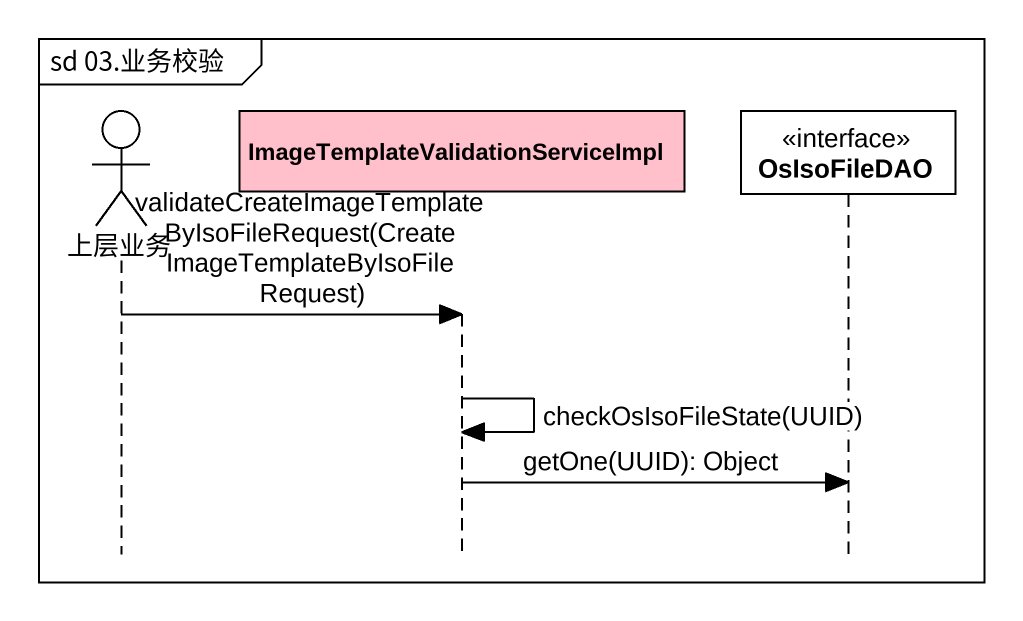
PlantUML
@startuml
mainframe sd 03.业务校验
hide footbox
actor 上层业务 #FFFFFF
participant "ImageTemplateValidationServiceImpl" as ImageTemplateValidationServi #FFC0CB
participant OsIsoFileDAO <<interface>> #FFFFFF

上层业务 -> ImageTemplateValidationServi : validateCreateImageTemplateByIsoFileRequest(CreateImageTemplateByIsoFileRequest)
ImageTemplateValidationServi -> ImageTemplateValidationServi : checkOsIsoFileState(UUID)
ImageTemplateValidationServi -> OsIsoFileDAO : getOne(UUID): Object
@enduml
